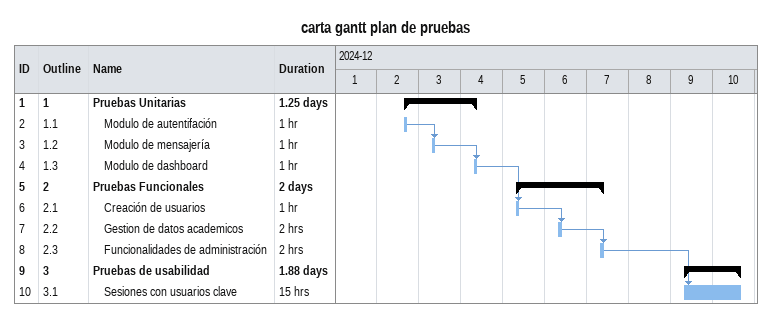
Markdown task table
carta gantt plan de pruebas

| ID | WBS | Task | Duration | Start | Finish | Predecessors |
|---|---|---|---|---|---|---|
| 1 | 1 | **Pruebas Unitarias** | 1.25d | 2024-12-02 | 2024-12-04 |  |
| 2 | 1.1 | Modulo de autentifación | 1h | 2024-12-02 | 2024-12-02 |  |
| 3 | 1.2 | Modulo de mensajería | 1h | 2024-12-03 | 2024-12-03 | 2 |
| 4 | 1.3 | Modulo de dashboard | 1h | 2024-12-04 | 2024-12-04 | 3 |
| 5 | 2 | **Pruebas Funcionales** | 2d | 2024-12-05 | 2024-12-07 |  |
| 6 | 2.1 | Creación de usuarios | 1h | 2024-12-05 | 2024-12-05 | 4 |
| 7 | 2.2 | Gestion de datos academicos | 2h | 2024-12-06 | 2024-12-06 | 6 |
| 8 | 2.3 | Funcionalidades de administración | 2h | 2024-12-07 | 2024-12-07 | 7 |
| 9 | 3 | **Pruebas de usabilidad** | 1.88d | 2024-12-09 | 2024-12-10 |  |
| 10 | 3.1 | Sesiones con usuarios clave | 15h | 2024-12-09 | 2024-12-10 | 8 |
